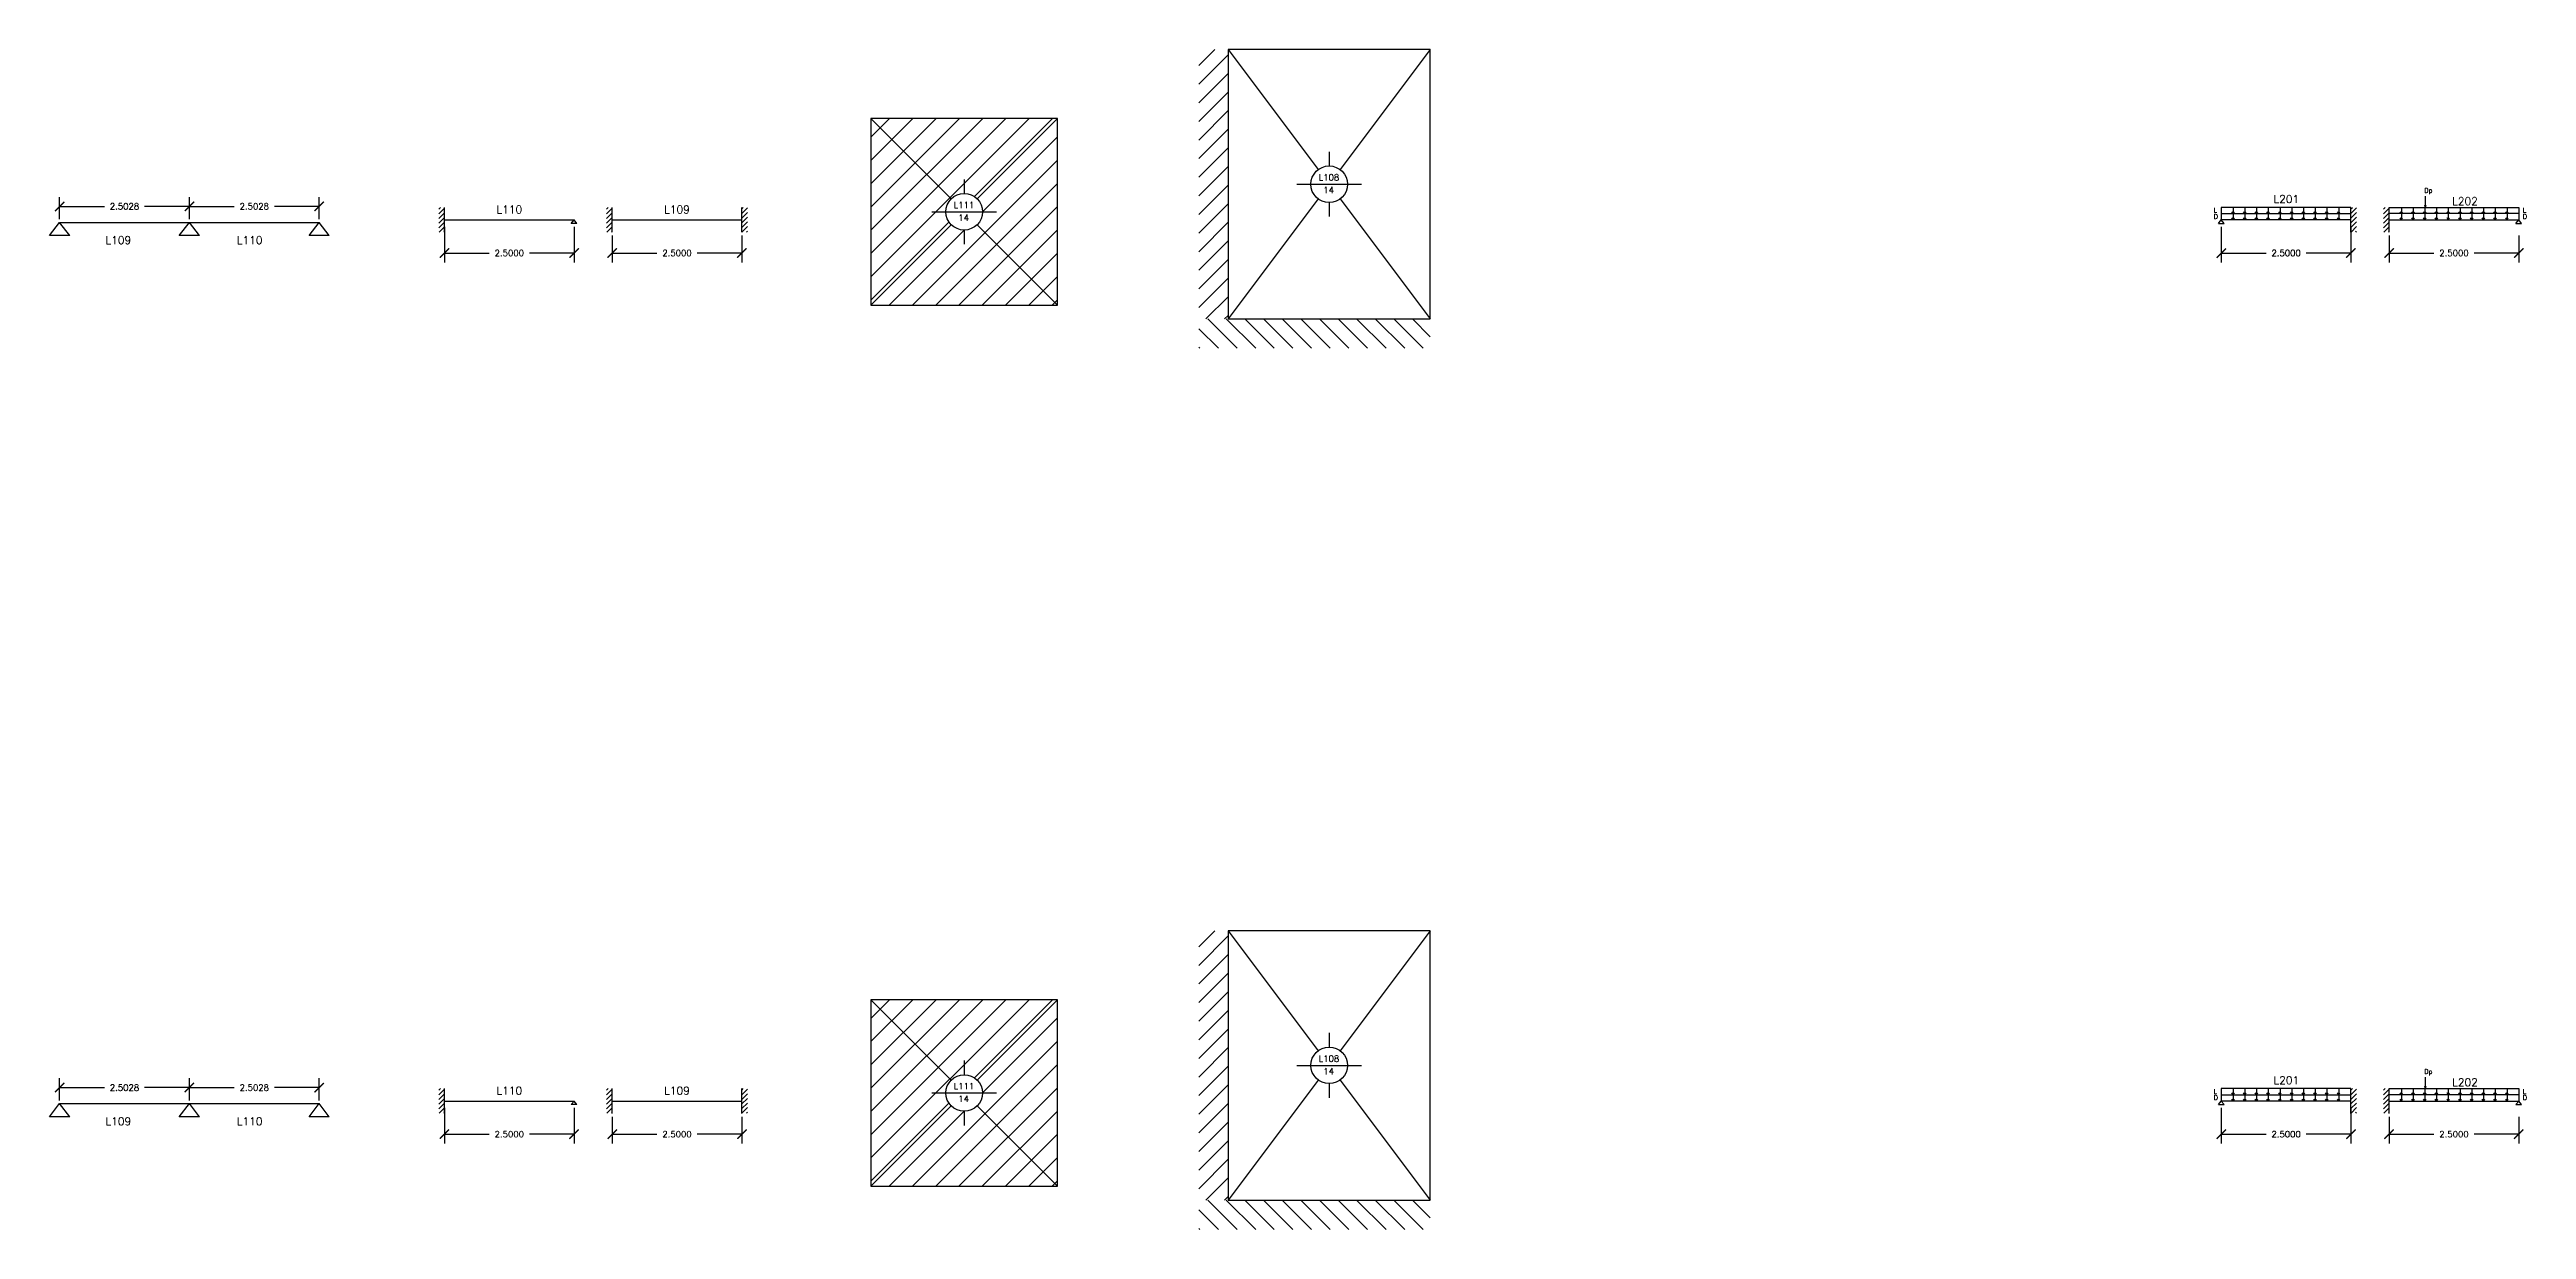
# Model space of a CAD drawing. Header units: inches. Extents: x 59 to 371, y 58 to 151.
# Drawn here: x 105.57 to 153.35, y 57.79 to 80.56 of the extents above; entities that cross this region are included whole.
import ezdxf

# ---------------------------------------------------------------- set-up
doc = ezdxf.new("R2010")
doc.units = ezdxf.units.IN
doc.header["$MEASUREMENT"] = 0
doc.layers.add('Ejes', color=8, linetype='Continuous')
doc.layers.add('Textos', color=2, linetype='Continuous')
doc.styles.add('ROMANS', font='romans')
doc.styles.get("Standard").update_dxf_attribs({"font": 'arial.ttf'})
doc.dimstyles.get("Standard").update_dxf_attribs({"dimtxt": 0.18, "dimasz": 0.18, "dimexe": 0.18, "dimexo": 0.0625, "dimgap": 0.09, "dimtad": 0, "dimtih": 1, "dimtoh": 1, "dimdec": 4, "dimzin": 0, "dimdsep": 46, "dimtxsty": 'Standard', "dimcen": 0.09, "dimadec": 0, "dimazin": 0, "dimtfac": 1, "dimtdec": 4, "dimtofl": 0, "dimtmove": 0, "dimatfit": 3, "dimfxl": 0, "dimtolj": 1, "dimtzin": 0, "dimarcsym": 0})
pattern_1 = [(45, (-145.859246, -112.854237), (-0.04490128, 0.04490128), [])]
pattern_2 = [(45, (-145.859246, -129.86082), (-0.04490128, 0.04490128), [])]

# ---------------------------------------------------------------- blocks, each defined once
blk = doc.blocks.new('_ARCHTICK')
at = {"color": 0, "linetype": 'ByBlock', "const_width": 0.15}
blk.add_lwpolyline([(-0.5, -0.5), (0.5, 0.5)], dxfattribs=at)
blk = doc.blocks.new('*D31')
at = {"color": 0, "lineweight": -2}
for p, q in [((105.767, 77.285), (105.767, 77.713)), ((108.27, 77.285), (108.27, 77.713))]:
    blk.add_line(p, q, dxfattribs=at)
at = {"color": 2, "lineweight": -2}
for p, q in [((105.767, 77.533), (106.631, 77.533)), ((108.27, 77.533), (107.405, 77.533))]:
    blk.add_line(p, q, dxfattribs=at)
at = {"layer": 'DEFPOINTS', "color": 0}
for p in [(105.767, 77.533), (105.767, 77.222), (108.27, 77.222)]:
    blk.add_point(p, dxfattribs=at)
at = {"color": 2, "lineweight": -2, "xscale": 0.18, "yscale": 0.18, "zscale": 0.18, "rotation": 180}
blk.add_blockref('_ARCHTICK', (105.767, 77.533), dxfattribs=at)
at = {"color": 2, "lineweight": -2, "xscale": 0.18, "yscale": 0.18, "zscale": 0.18}
blk.add_blockref('_ARCHTICK', (108.27, 77.533), dxfattribs=at)
at = {"color": 2, "insert": (107.018, 77.533), "char_height": 0.12, "attachment_point": 5, "style": 'ROMANS'}
blk.add_mtext('\\A1;2.5028', dxfattribs=at)
blk = doc.blocks.new('*D32')
at = {"color": 0, "lineweight": -2}
for p, q in [((108.27, 77.285), (108.27, 77.713)), ((110.773, 77.285), (110.773, 77.713))]:
    blk.add_line(p, q, dxfattribs=at)
at = {"color": 2, "lineweight": -2}
for p, q in [((108.27, 77.533), (109.134, 77.533)), ((110.773, 77.533), (109.908, 77.533))]:
    blk.add_line(p, q, dxfattribs=at)
at = {"layer": 'DEFPOINTS', "color": 0}
for p in [(110.773, 77.533), (108.27, 77.222), (110.773, 77.222)]:
    blk.add_point(p, dxfattribs=at)
at = {"color": 2, "lineweight": -2, "xscale": 0.18, "yscale": 0.18, "zscale": 0.18, "rotation": 180}
blk.add_blockref('_ARCHTICK', (108.27, 77.533), dxfattribs=at)
at = {"color": 2, "lineweight": -2, "xscale": 0.18, "yscale": 0.18, "zscale": 0.18}
blk.add_blockref('_ARCHTICK', (110.773, 77.533), dxfattribs=at)
at = {"color": 2, "insert": (109.521, 77.533), "char_height": 0.12, "attachment_point": 5, "style": 'ROMANS'}
blk.add_mtext('\\A1;2.5028', dxfattribs=at)
blk = doc.blocks.new('*D33')
at = {"color": 0, "lineweight": -2}
for p, q in [((113.19, 77.141), (113.19, 76.453)), ((115.69, 77.141), (115.69, 76.453))]:
    blk.add_line(p, q, dxfattribs=at)
at = {"color": 2, "lineweight": -2}
for p, q in [((113.19, 76.633), (114.052, 76.633)), ((115.69, 76.633), (114.827, 76.633))]:
    blk.add_line(p, q, dxfattribs=at)
at = {"layer": 'DEFPOINTS', "color": 0}
for p in [(113.19, 77.204), (115.69, 77.204), (115.69, 76.633)]:
    blk.add_point(p, dxfattribs=at)
at = {"color": 2, "lineweight": -2, "xscale": 0.18, "yscale": 0.18, "zscale": 0.18, "rotation": 180}
blk.add_blockref('_ARCHTICK', (113.19, 76.633), dxfattribs=at)
at = {"color": 2, "lineweight": -2, "xscale": 0.18, "yscale": 0.18, "zscale": 0.18}
blk.add_blockref('_ARCHTICK', (115.69, 76.633), dxfattribs=at)
at = {"color": 2, "insert": (114.44, 76.633), "char_height": 0.12, "attachment_point": 5, "style": 'ROMANS'}
blk.add_mtext('\\A1;2.5000', dxfattribs=at)
blk = doc.blocks.new('*D34')
at = {"color": 0, "lineweight": -2}
for p, q in [((116.426, 76.971), (116.426, 76.453)), ((118.926, 76.971), (118.926, 76.453))]:
    blk.add_line(p, q, dxfattribs=at)
at = {"color": 2, "lineweight": -2}
for p, q in [((116.426, 76.633), (117.289, 76.633)), ((118.926, 76.633), (118.064, 76.633))]:
    blk.add_line(p, q, dxfattribs=at)
at = {"layer": 'DEFPOINTS', "color": 0}
for p in [(116.426, 77.033), (118.926, 77.033), (118.926, 76.633)]:
    blk.add_point(p, dxfattribs=at)
at = {"color": 2, "lineweight": -2, "xscale": 0.18, "yscale": 0.18, "zscale": 0.18, "rotation": 180}
blk.add_blockref('_ARCHTICK', (116.426, 76.633), dxfattribs=at)
at = {"color": 2, "lineweight": -2, "xscale": 0.18, "yscale": 0.18, "zscale": 0.18}
blk.add_blockref('_ARCHTICK', (118.926, 76.633), dxfattribs=at)
at = {"color": 2, "insert": (117.676, 76.633), "char_height": 0.12, "attachment_point": 5, "style": 'ROMANS'}
blk.add_mtext('\\A1;2.5000', dxfattribs=at)
blk = doc.blocks.new('*D44')
at = {"color": 0, "lineweight": -2}
for p, q in [((147.463, 77.141), (147.463, 76.453)), ((149.963, 77.141), (149.963, 76.453))]:
    blk.add_line(p, q, dxfattribs=at)
at = {"color": 2, "lineweight": -2}
for p, q in [((147.463, 76.633), (148.326, 76.633)), ((149.963, 76.633), (149.1, 76.633))]:
    blk.add_line(p, q, dxfattribs=at)
at = {"layer": 'DEFPOINTS', "color": 0}
for p in [(147.463, 77.204), (149.963, 77.204), (149.963, 76.633)]:
    blk.add_point(p, dxfattribs=at)
at = {"color": 2, "lineweight": -2, "xscale": 0.18, "yscale": 0.18, "zscale": 0.18, "rotation": 180}
blk.add_blockref('_ARCHTICK', (147.463, 76.633), dxfattribs=at)
at = {"color": 2, "lineweight": -2, "xscale": 0.18, "yscale": 0.18, "zscale": 0.18}
blk.add_blockref('_ARCHTICK', (149.963, 76.633), dxfattribs=at)
at = {"color": 2, "insert": (148.713, 76.633), "char_height": 0.12, "attachment_point": 5, "style": 'ROMANS'}
blk.add_mtext('\\A1;2.5000', dxfattribs=at)
blk = doc.blocks.new('*D45')
at = {"color": 0, "lineweight": -2}
for p, q in [((150.7, 76.971), (150.7, 76.453)), ((153.2, 76.971), (153.2, 76.453))]:
    blk.add_line(p, q, dxfattribs=at)
at = {"color": 2, "lineweight": -2}
for p, q in [((150.7, 76.633), (151.563, 76.633)), ((153.2, 76.633), (152.337, 76.633))]:
    blk.add_line(p, q, dxfattribs=at)
at = {"layer": 'DEFPOINTS', "color": 0}
for p in [(150.7, 77.033), (153.2, 77.033), (153.2, 76.633)]:
    blk.add_point(p, dxfattribs=at)
at = {"color": 2, "lineweight": -2, "xscale": 0.18, "yscale": 0.18, "zscale": 0.18, "rotation": 180}
blk.add_blockref('_ARCHTICK', (150.7, 76.633), dxfattribs=at)
at = {"color": 2, "lineweight": -2, "xscale": 0.18, "yscale": 0.18, "zscale": 0.18}
blk.add_blockref('_ARCHTICK', (153.2, 76.633), dxfattribs=at)
at = {"color": 2, "insert": (151.95, 76.633), "char_height": 0.12, "attachment_point": 5, "style": 'ROMANS'}
blk.add_mtext('\\A1;2.5000', dxfattribs=at)
blk = doc.blocks.new('*D67')
at = {"color": 0, "lineweight": -2}
for p, q in [((105.767, 60.278), (105.767, 60.706)), ((108.27, 60.278), (108.27, 60.706))]:
    blk.add_line(p, q, dxfattribs=at)
at = {"color": 2, "lineweight": -2}
for p, q in [((105.767, 60.526), (106.631, 60.526)), ((108.27, 60.526), (107.405, 60.526))]:
    blk.add_line(p, q, dxfattribs=at)
at = {"layer": 'DEFPOINTS', "color": 0}
for p in [(105.767, 60.526), (105.767, 60.216), (108.27, 60.216)]:
    blk.add_point(p, dxfattribs=at)
at = {"color": 2, "lineweight": -2, "xscale": 0.18, "yscale": 0.18, "zscale": 0.18, "rotation": 180}
blk.add_blockref('_ARCHTICK', (105.767, 60.526), dxfattribs=at)
at = {"color": 2, "lineweight": -2, "xscale": 0.18, "yscale": 0.18, "zscale": 0.18}
blk.add_blockref('_ARCHTICK', (108.27, 60.526), dxfattribs=at)
at = {"color": 2, "insert": (107.018, 60.526), "char_height": 0.12, "attachment_point": 5, "style": 'ROMANS'}
blk.add_mtext('\\A1;2.5028', dxfattribs=at)
blk = doc.blocks.new('*D68')
at = {"color": 0, "lineweight": -2}
for p, q in [((108.27, 60.278), (108.27, 60.706)), ((110.773, 60.278), (110.773, 60.706))]:
    blk.add_line(p, q, dxfattribs=at)
at = {"color": 2, "lineweight": -2}
for p, q in [((108.27, 60.526), (109.134, 60.526)), ((110.773, 60.526), (109.908, 60.526))]:
    blk.add_line(p, q, dxfattribs=at)
at = {"layer": 'DEFPOINTS', "color": 0}
for p in [(108.27, 60.216), (110.773, 60.526), (110.773, 60.216)]:
    blk.add_point(p, dxfattribs=at)
at = {"color": 2, "lineweight": -2, "xscale": 0.18, "yscale": 0.18, "zscale": 0.18, "rotation": 180}
blk.add_blockref('_ARCHTICK', (108.27, 60.526), dxfattribs=at)
at = {"color": 2, "lineweight": -2, "xscale": 0.18, "yscale": 0.18, "zscale": 0.18}
blk.add_blockref('_ARCHTICK', (110.773, 60.526), dxfattribs=at)
at = {"color": 2, "insert": (109.521, 60.526), "char_height": 0.12, "attachment_point": 5, "style": 'ROMANS'}
blk.add_mtext('\\A1;2.5028', dxfattribs=at)
blk = doc.blocks.new('*D69')
at = {"color": 0, "lineweight": -2}
for p, q in [((113.19, 60.135), (113.19, 59.447)), ((115.69, 60.135), (115.69, 59.447))]:
    blk.add_line(p, q, dxfattribs=at)
at = {"color": 2, "lineweight": -2}
for p, q in [((113.19, 59.627), (114.052, 59.627)), ((115.69, 59.627), (114.827, 59.627))]:
    blk.add_line(p, q, dxfattribs=at)
at = {"layer": 'DEFPOINTS', "color": 0}
for p in [(113.19, 60.197), (115.69, 60.197), (115.69, 59.627)]:
    blk.add_point(p, dxfattribs=at)
at = {"color": 2, "lineweight": -2, "xscale": 0.18, "yscale": 0.18, "zscale": 0.18, "rotation": 180}
blk.add_blockref('_ARCHTICK', (113.19, 59.627), dxfattribs=at)
at = {"color": 2, "lineweight": -2, "xscale": 0.18, "yscale": 0.18, "zscale": 0.18}
blk.add_blockref('_ARCHTICK', (115.69, 59.627), dxfattribs=at)
at = {"color": 2, "insert": (114.44, 59.627), "char_height": 0.12, "attachment_point": 5, "style": 'ROMANS'}
blk.add_mtext('\\A1;2.5000', dxfattribs=at)
blk = doc.blocks.new('*D70')
at = {"color": 0, "lineweight": -2}
for p, q in [((116.426, 59.964), (116.426, 59.447)), ((118.926, 59.964), (118.926, 59.447))]:
    blk.add_line(p, q, dxfattribs=at)
at = {"color": 2, "lineweight": -2}
for p, q in [((116.426, 59.627), (117.289, 59.627)), ((118.926, 59.627), (118.064, 59.627))]:
    blk.add_line(p, q, dxfattribs=at)
at = {"layer": 'DEFPOINTS', "color": 0}
for p in [(116.426, 60.027), (118.926, 60.027), (118.926, 59.627)]:
    blk.add_point(p, dxfattribs=at)
at = {"color": 2, "lineweight": -2, "xscale": 0.18, "yscale": 0.18, "zscale": 0.18, "rotation": 180}
blk.add_blockref('_ARCHTICK', (116.426, 59.627), dxfattribs=at)
at = {"color": 2, "lineweight": -2, "xscale": 0.18, "yscale": 0.18, "zscale": 0.18}
blk.add_blockref('_ARCHTICK', (118.926, 59.627), dxfattribs=at)
at = {"color": 2, "insert": (117.676, 59.627), "char_height": 0.12, "attachment_point": 5, "style": 'ROMANS'}
blk.add_mtext('\\A1;2.5000', dxfattribs=at)
blk = doc.blocks.new('*D71')
at = {"color": 0, "lineweight": -2}
for p, q in [((147.463, 60.135), (147.463, 59.447)), ((149.963, 60.135), (149.963, 59.447))]:
    blk.add_line(p, q, dxfattribs=at)
at = {"color": 2, "lineweight": -2}
for p, q in [((147.463, 59.627), (148.326, 59.627)), ((149.963, 59.627), (149.1, 59.627))]:
    blk.add_line(p, q, dxfattribs=at)
at = {"layer": 'DEFPOINTS', "color": 0}
for p in [(147.463, 60.197), (149.963, 60.197), (149.963, 59.627)]:
    blk.add_point(p, dxfattribs=at)
at = {"color": 2, "lineweight": -2, "xscale": 0.18, "yscale": 0.18, "zscale": 0.18, "rotation": 180}
blk.add_blockref('_ARCHTICK', (147.463, 59.627), dxfattribs=at)
at = {"color": 2, "lineweight": -2, "xscale": 0.18, "yscale": 0.18, "zscale": 0.18}
blk.add_blockref('_ARCHTICK', (149.963, 59.627), dxfattribs=at)
at = {"color": 2, "insert": (148.713, 59.627), "char_height": 0.12, "attachment_point": 5, "style": 'ROMANS'}
blk.add_mtext('\\A1;2.5000', dxfattribs=at)
blk = doc.blocks.new('*D72')
at = {"color": 0, "lineweight": -2}
for p, q in [((150.7, 59.964), (150.7, 59.447)), ((153.2, 59.964), (153.2, 59.447))]:
    blk.add_line(p, q, dxfattribs=at)
at = {"color": 2, "lineweight": -2}
for p, q in [((150.7, 59.627), (151.563, 59.627)), ((153.2, 59.627), (152.337, 59.627))]:
    blk.add_line(p, q, dxfattribs=at)
at = {"layer": 'DEFPOINTS', "color": 0}
for p in [(150.7, 60.027), (153.2, 60.027), (153.2, 59.627)]:
    blk.add_point(p, dxfattribs=at)
at = {"color": 2, "lineweight": -2, "xscale": 0.18, "yscale": 0.18, "zscale": 0.18, "rotation": 180}
blk.add_blockref('_ARCHTICK', (150.7, 59.627), dxfattribs=at)
at = {"color": 2, "lineweight": -2, "xscale": 0.18, "yscale": 0.18, "zscale": 0.18}
blk.add_blockref('_ARCHTICK', (153.2, 59.627), dxfattribs=at)
at = {"color": 2, "insert": (151.95, 59.627), "char_height": 0.12, "attachment_point": 5, "style": 'ROMANS'}
blk.add_mtext('\\A1;2.5000', dxfattribs=at)

msp = doc.modelspace()

# ---------------------------------------------------------------- hatches: boundary and pattern name
h = msp.add_hatch()
h.set_pattern_fill('ANSI31', color=8, scale=0.08)
h.set_pattern_definition([(45, (-126.47423, -105.71082), (-0.17960512, 0.17960512), [])])
h.paths.add_polyline_path([(127.7374, 80.56086), (128.30474, 80.56086), (128.30474, 75.36086), (127.7374, 75.36086)])
h = msp.add_hatch()
h.set_pattern_fill('ANSI31', color=8, scale=0.1)
h.set_pattern_definition([(45, (-190.7508, -106.67565), (-0.2245064, 0.2245064), [])])
edge = h.paths.add_edge_path()
edge.add_arc((123.21424, 77.42839), 0.3528, 0, 360)
h.paths.add_polyline_path([(125.01424, 75.62839), (125.01424, 79.22839), (121.41424, 79.22839), (121.41424, 75.62839)])
h = msp.add_hatch()
h.set_pattern_fill('ANSI31', color=8, scale=0.02)
h.set_pattern_definition([(45, (-149.096134, -112.854237), (-0.04490128, 0.04490128), [])])
h.paths.add_polyline_path([(113.18951, 77.51305), (113.08069, 77.51305), (113.08069, 77.03781), (113.18951, 77.03781)])
h = msp.add_hatch()
h.set_pattern_fill('ANSI31', color=8, scale=0.02)
h.set_pattern_definition(pattern_1)
h.paths.add_polyline_path([(116.4264, 77.51305), (116.31758, 77.51305), (116.31758, 77.03781), (116.4264, 77.03781)])
h = msp.add_hatch()
h.set_pattern_fill('ANSI31', color=8, scale=0.02)
h.set_pattern_definition(pattern_1)
h.paths.add_polyline_path([(118.9264, 77.51305), (119.03522, 77.51305), (119.03522, 77.03781), (118.9264, 77.03781)])
h = msp.add_hatch()
h.set_pattern_fill('ANSI31', color=8, scale=0.02)
h.set_pattern_definition([(45, (-114.822755, -112.854237), (-0.04490128, 0.04490128), [])])
h.paths.add_polyline_path([(149.96289, 77.51305), (150.07171, 77.51305), (150.07171, 77.03781), (149.96289, 77.03781)])
h = msp.add_hatch()
h.set_pattern_fill('ANSI31', color=8, scale=0.02)
h.set_pattern_definition([(45, (-111.58587, -112.854237), (-0.04490128, 0.04490128), [])])
h.paths.add_polyline_path([(150.69977, 77.51305), (150.59096, 77.51305), (150.59096, 77.03781), (150.69977, 77.03781)])
h = msp.add_hatch()
h.set_pattern_fill('ANSI31', color=8, scale=0.08, angle=90)
h.set_pattern_definition([(135, (314.57642, -178.11811), (-0.17960512, -0.17960512), [])])
h.paths.add_polyline_path([(127.7424, 74.79352), (127.7424, 75.36086), (132.20474, 75.36086), (132.20474, 74.79352)])
h = msp.add_hatch()
h.set_pattern_fill('ANSI31', color=8, scale=0.08)
h.set_pattern_definition([(45, (-126.47423, -122.7174), (-0.17960512, 0.17960512), [])])
h.paths.add_polyline_path([(127.7374, 63.55428), (128.30474, 63.55428), (128.30474, 58.35428), (127.7374, 58.35428)])
h = msp.add_hatch()
h.set_pattern_fill('ANSI31', color=8, scale=0.1)
h.set_pattern_definition([(45, (-190.7508, -123.68223), (-0.2245064, 0.2245064), [])])
edge = h.paths.add_edge_path()
edge.add_arc((123.21424, 60.4218), 0.3528, 0, 360)
h.paths.add_polyline_path([(125.01424, 58.6218), (125.01424, 62.2218), (121.41424, 62.2218), (121.41424, 58.6218)])
h = msp.add_hatch()
h.set_pattern_fill('ANSI31', color=8, scale=0.02)
h.set_pattern_definition([(45, (-149.096134, -129.86082), (-0.04490128, 0.04490128), [])])
h.paths.add_polyline_path([(113.18951, 60.50646), (113.08069, 60.50646), (113.08069, 60.03122), (113.18951, 60.03122)])
h = msp.add_hatch()
h.set_pattern_fill('ANSI31', color=8, scale=0.02)
h.set_pattern_definition(pattern_2)
h.paths.add_polyline_path([(116.4264, 60.50646), (116.31758, 60.50646), (116.31758, 60.03122), (116.4264, 60.03122)])
h = msp.add_hatch()
h.set_pattern_fill('ANSI31', color=8, scale=0.02)
h.set_pattern_definition(pattern_2)
h.paths.add_polyline_path([(118.9264, 60.50646), (119.03522, 60.50646), (119.03522, 60.03122), (118.9264, 60.03122)])
h = msp.add_hatch()
h.set_pattern_fill('ANSI31', color=8, scale=0.02)
h.set_pattern_definition([(45, (-114.822755, -129.86082), (-0.04490128, 0.04490128), [])])
h.paths.add_polyline_path([(149.96289, 60.50646), (150.07171, 60.50646), (150.07171, 60.03122), (149.96289, 60.03122)])
h = msp.add_hatch()
h.set_pattern_fill('ANSI31', color=8, scale=0.02)
h.set_pattern_definition([(45, (-111.58587, -129.86082), (-0.04490128, 0.04490128), [])])
h.paths.add_polyline_path([(150.69977, 60.50646), (150.59096, 60.50646), (150.59096, 60.03122), (150.69977, 60.03122)])
h = msp.add_hatch()
h.set_pattern_fill('ANSI31', color=8, scale=0.08, angle=90)
h.set_pattern_definition([(135, (314.57642, -195.1247), (-0.17960512, -0.17960512), [])])
h.paths.add_polyline_path([(127.7424, 57.78693), (127.7424, 58.35428), (132.20474, 58.35428), (132.20474, 57.78693)])

# ---------------------------------------------------------------- linework, layer by layer
for p, q in [((128.30474, 80.56086), (130.04306, 78.2431)), ((132.20474, 80.56086), (130.46642, 78.2431)), ((121.41424, 79.22839), (122.96478, 77.67786)), ((125.01424, 79.22839), (123.46371, 77.67786)), ((113.18951, 77.03347), (113.18951, 77.51305)), ((116.4264, 77.03347), (116.4264, 77.51305)), ((118.9264, 77.03347), (118.9264, 77.51305)), ((130.04306, 77.67862), (128.30474, 75.36086)), ((130.46642, 77.67862), (132.20474, 75.36086)), ((149.96289, 77.51305), (147.46289, 77.51305)), ((147.46289, 77.51305), (147.46289, 77.27326)), ((147.68929, 77.39316), (147.66432, 77.42914)), ((147.68929, 77.51305), (147.68929, 77.27326)), ((147.68929, 77.39316), (147.71425, 77.42914)), ((147.91569, 77.39316), (147.89072, 77.42914)), ((147.91569, 77.51305), (147.91569, 77.27326)), ((147.91569, 77.39316), (147.94065, 77.42914)), ((148.14209, 77.39316), (148.11712, 77.42914)), ((148.14209, 77.51305), (148.14209, 77.27326)), ((148.14209, 77.39316), (148.16705, 77.42914)), ((148.36849, 77.39316), (148.34352, 77.42914)), ((148.36849, 77.51305), (148.36849, 77.27326)), ((148.36849, 77.39316), (148.39345, 77.42914)), ((148.59488, 77.39316), (148.56992, 77.42914)), ((148.59488, 77.51305), (148.59488, 77.27326)), ((148.59488, 77.39316), (148.61985, 77.42914)), ((148.82128, 77.39316), (148.79632, 77.42914)), ((148.82128, 77.51305), (148.82128, 77.27326)), ((148.82128, 77.39316), (148.84625, 77.42914)), ((149.04768, 77.39316), (149.02272, 77.42914)), ((149.04768, 77.51305), (149.04768, 77.27326)), ((149.04768, 77.39316), (149.07265, 77.42914)), ((149.27408, 77.39316), (149.24912, 77.42914)), ((149.27408, 77.51305), (149.27408, 77.27326)), ((149.27408, 77.39316), (149.29905, 77.42914)), ((149.50048, 77.39316), (149.47552, 77.42914)), ((149.50048, 77.51305), (149.50048, 77.27326)), ((149.50048, 77.39316), (149.52545, 77.42914)), ((149.72688, 77.39316), (149.70192, 77.42914)), ((149.72688, 77.51305), (149.72688, 77.27326)), ((149.72688, 77.39316), (149.75185, 77.42914)), ((149.96289, 77.03347), (149.96289, 77.51305)), ((150.69977, 77.03347), (150.69977, 77.51305)), ((150.69977, 77.51305), (153.19977, 77.51305)), ((150.93578, 77.39316), (150.91081, 77.42914)), ((150.93578, 77.51305), (150.93578, 77.27326)), ((150.93578, 77.39316), (150.96074, 77.42914)), ((151.16218, 77.39316), (151.13721, 77.42914)), ((151.16218, 77.51305), (151.16218, 77.27326)), ((151.16218, 77.39316), (151.18714, 77.42914)), ((151.38858, 77.39316), (151.36361, 77.42914)), ((151.39977, 77.51305), (151.3867, 77.55858)), ((151.38858, 77.51305), (151.38858, 77.27326)), ((151.38858, 77.39316), (151.41354, 77.42914)), ((151.39977, 77.51305), (151.39977, 77.73161)), ((151.39977, 77.51305), (151.41285, 77.55858)), ((151.61498, 77.39316), (151.59001, 77.42914)), ((151.61498, 77.51305), (151.61498, 77.27326)), ((151.61498, 77.39316), (151.63994, 77.42914)), ((151.84138, 77.39316), (151.81641, 77.42914)), ((151.84138, 77.51305), (151.84138, 77.27326)), ((151.84138, 77.39316), (151.86634, 77.42914)), ((152.06778, 77.39316), (152.04281, 77.42914)), ((152.06778, 77.51305), (152.06778, 77.27326)), ((152.06778, 77.39316), (152.09274, 77.42914)), ((152.29418, 77.39316), (152.26921, 77.42914)), ((152.29418, 77.51305), (152.29418, 77.27326)), ((152.29418, 77.39316), (152.31914, 77.42914)), ((152.52058, 77.39316), (152.49561, 77.42914)), ((152.52058, 77.51305), (152.52058, 77.27326)), ((152.52058, 77.39316), (152.54554, 77.42914)), ((152.74698, 77.39316), (152.72201, 77.42914)), ((152.74698, 77.51305), (152.74698, 77.27326)), ((152.74698, 77.39316), (152.77194, 77.42914)), ((152.97338, 77.39316), (152.94841, 77.42914)), ((152.97338, 77.51305), (152.97338, 77.27326)), ((152.97338, 77.39316), (152.99834, 77.42914)), ((153.19977, 77.51305), (153.19977, 77.27326)), ((105.572, 76.96978), (105.76693, 77.22226)), ((105.96186, 76.96978), (105.572, 76.96978)), ((105.76693, 77.22226), (110.7725, 77.22226)), ((105.96186, 76.96978), (105.76693, 77.22226)), ((108.07478, 76.96978), (108.26972, 77.22226)), ((108.46465, 76.96978), (108.07478, 76.96978)), ((108.46465, 76.96978), (108.26972, 77.22226)), ((110.57757, 76.96978), (110.7725, 77.22226)), ((110.96744, 76.96978), (110.57757, 76.96978)), ((110.96744, 76.96978), (110.7725, 77.22226)), ((113.18951, 77.27326), (115.68951, 77.27326)), ((115.6359, 77.20383), (115.68951, 77.27326)), ((115.74311, 77.20383), (115.6359, 77.20383)), ((115.74311, 77.20383), (115.68951, 77.27326)), ((116.4264, 77.27326), (118.9264, 77.27326)), ((122.96478, 77.17892), (121.41424, 75.62839)), ((123.46371, 77.17892), (125.01424, 75.62839)), ((147.40928, 77.20383), (147.46289, 77.27326)), ((147.40928, 77.20383), (147.51649, 77.20383)), ((147.46289, 77.39316), (149.96289, 77.39316)), ((149.96289, 77.27326), (147.46289, 77.27326)), ((147.51649, 77.20383), (147.46289, 77.27326)), ((147.68929, 77.27326), (147.66432, 77.30924)), ((147.68929, 77.27326), (147.71425, 77.30924)), ((147.91569, 77.27326), (147.89072, 77.30924)), ((147.91569, 77.27326), (147.94065, 77.30924)), ((148.14209, 77.27326), (148.11712, 77.30924)), ((148.14209, 77.27326), (148.16705, 77.30924)), ((148.36849, 77.27326), (148.34352, 77.30924)), ((148.36849, 77.27326), (148.39345, 77.30924)), ((148.59488, 77.27326), (148.56992, 77.30924)), ((148.59488, 77.27326), (148.61985, 77.30924)), ((148.82128, 77.27326), (148.79632, 77.30924)), ((148.82128, 77.27326), (148.84625, 77.30924)), ((149.04768, 77.27326), (149.02272, 77.30924)), ((149.04768, 77.27326), (149.07265, 77.30924)), ((149.27408, 77.27326), (149.24912, 77.30924)), ((149.27408, 77.27326), (149.29905, 77.30924)), ((149.50048, 77.27326), (149.47552, 77.30924)), ((149.50048, 77.27326), (149.52545, 77.30924)), ((149.72688, 77.27326), (149.70192, 77.30924)), ((149.72688, 77.27326), (149.75185, 77.30924)), ((153.19977, 77.39316), (150.69977, 77.39316)), ((150.69977, 77.27326), (153.19977, 77.27326)), ((150.69977, 77.27326), (153.19977, 77.27326)), ((150.93578, 77.27326), (150.91081, 77.30924)), ((150.93578, 77.27326), (150.96074, 77.30924)), ((151.16218, 77.27326), (151.13721, 77.30924)), ((151.16218, 77.27326), (151.18714, 77.30924)), ((151.38858, 77.27326), (151.36361, 77.30924)), ((151.38858, 77.27326), (151.41354, 77.30924)), ((151.61498, 77.27326), (151.59001, 77.30924)), ((151.61498, 77.27326), (151.63994, 77.30924)), ((151.84138, 77.27326), (151.81641, 77.30924)), ((151.84138, 77.27326), (151.86634, 77.30924)), ((152.06778, 77.27326), (152.04281, 77.30924)), ((152.06778, 77.27326), (152.09274, 77.30924)), ((152.29418, 77.27326), (152.26921, 77.30924)), ((152.29418, 77.27326), (152.31914, 77.30924)), ((152.52058, 77.27326), (152.49561, 77.30924)), ((152.52058, 77.27326), (152.54554, 77.30924)), ((152.74698, 77.27326), (152.72201, 77.30924)), ((152.74698, 77.27326), (152.77194, 77.30924)), ((152.97338, 77.27326), (152.94841, 77.30924)), ((152.97338, 77.27326), (152.99834, 77.30924)), ((153.14617, 77.20383), (153.19977, 77.27326)), ((153.14617, 77.20383), (153.25338, 77.20383)), ((153.25338, 77.20383), (153.19977, 77.27326)), ((128.30474, 63.55428), (130.04306, 61.23652)), ((132.20474, 63.55428), (130.46642, 61.23652)), ((121.41424, 62.2218), (122.96478, 60.67127)), ((125.01424, 62.2218), (123.46371, 60.67127)), ((151.39977, 60.50646), (151.39977, 60.72503)), ((105.572, 59.9632), (105.76693, 60.21568)), ((105.76693, 60.21568), (110.7725, 60.21568)), ((105.96186, 59.9632), (105.76693, 60.21568)), ((108.07478, 59.9632), (108.26972, 60.21568)), ((108.46465, 59.9632), (108.26972, 60.21568)), ((110.57757, 59.9632), (110.7725, 60.21568)), ((110.96744, 59.9632), (110.7725, 60.21568)), ((113.18951, 60.02689), (113.18951, 60.50646)), ((113.18951, 60.26668), (115.68951, 60.26668)), ((115.6359, 60.19724), (115.68951, 60.26668)), ((115.74311, 60.19724), (115.68951, 60.26668)), ((116.4264, 60.02689), (116.4264, 60.50646)), ((116.4264, 60.26668), (118.9264, 60.26668)), ((118.9264, 60.02689), (118.9264, 60.50646)), ((130.04306, 60.67204), (128.30474, 58.35428)), ((130.46642, 60.67204), (132.20474, 58.35428)), ((147.40928, 60.19724), (147.46289, 60.26668)), ((149.96289, 60.50646), (147.46289, 60.50646)), ((147.46289, 60.50646), (147.46289, 60.26668)), ((147.46289, 60.38657), (149.96289, 60.38657)), ((149.96289, 60.26668), (147.46289, 60.26668)), ((147.51649, 60.19724), (147.46289, 60.26668)), ((147.68929, 60.38657), (147.66432, 60.42255)), ((147.68929, 60.26668), (147.66432, 60.30266)), ((147.68929, 60.50646), (147.68929, 60.26668)), ((147.68929, 60.38657), (147.71425, 60.42255)), ((147.68929, 60.26668), (147.71425, 60.30266)), ((147.91569, 60.38657), (147.89072, 60.42255)), ((147.91569, 60.26668), (147.89072, 60.30266)), ((147.91569, 60.50646), (147.91569, 60.26668)), ((147.91569, 60.38657), (147.94065, 60.42255)), ((147.91569, 60.26668), (147.94065, 60.30266)), ((148.14209, 60.38657), (148.11712, 60.42255)), ((148.14209, 60.26668), (148.11712, 60.30266)), ((148.14209, 60.50646), (148.14209, 60.26668)), ((148.14209, 60.38657), (148.16705, 60.42255)), ((148.14209, 60.26668), (148.16705, 60.30266)), ((148.36849, 60.38657), (148.34352, 60.42255)), ((148.36849, 60.26668), (148.34352, 60.30266)), ((148.36849, 60.50646), (148.36849, 60.26668)), ((148.36849, 60.38657), (148.39345, 60.42255)), ((148.36849, 60.26668), (148.39345, 60.30266)), ((148.59488, 60.38657), (148.56992, 60.42255)), ((148.59488, 60.26668), (148.56992, 60.30266)), ((148.59488, 60.50646), (148.59488, 60.26668)), ((148.59488, 60.38657), (148.61985, 60.42255)), ((148.59488, 60.26668), (148.61985, 60.30266)), ((148.82128, 60.38657), (148.79632, 60.42255)), ((148.82128, 60.26668), (148.79632, 60.30266)), ((148.82128, 60.50646), (148.82128, 60.26668)), ((148.82128, 60.38657), (148.84625, 60.42255)), ((148.82128, 60.26668), (148.84625, 60.30266)), ((149.04768, 60.38657), (149.02272, 60.42255)), ((149.04768, 60.26668), (149.02272, 60.30266)), ((149.04768, 60.50646), (149.04768, 60.26668)), ((149.04768, 60.38657), (149.07265, 60.42255)), ((149.04768, 60.26668), (149.07265, 60.30266)), ((149.27408, 60.38657), (149.24912, 60.42255)), ((149.27408, 60.26668), (149.24912, 60.30266)), ((149.27408, 60.50646), (149.27408, 60.26668)), ((149.27408, 60.38657), (149.29905, 60.42255)), ((149.27408, 60.26668), (149.29905, 60.30266)), ((149.50048, 60.38657), (149.47552, 60.42255)), ((149.50048, 60.26668), (149.47552, 60.30266)), ((149.50048, 60.50646), (149.50048, 60.26668)), ((149.50048, 60.38657), (149.52545, 60.42255)), ((149.50048, 60.26668), (149.52545, 60.30266)), ((149.72688, 60.38657), (149.70192, 60.42255)), ((149.72688, 60.26668), (149.70192, 60.30266)), ((149.72688, 60.50646), (149.72688, 60.26668)), ((149.72688, 60.38657), (149.75185, 60.42255)), ((149.72688, 60.26668), (149.75185, 60.30266)), ((149.96289, 60.02689), (149.96289, 60.50646)), ((150.69977, 60.02689), (150.69977, 60.50646)), ((150.69977, 60.50646), (153.19977, 60.50646)), ((153.19977, 60.38657), (150.69977, 60.38657)), ((150.69977, 60.26668), (153.19977, 60.26668)), ((150.69977, 60.26668), (153.19977, 60.26668)), ((150.93578, 60.38657), (150.91081, 60.42255)), ((150.93578, 60.26668), (150.91081, 60.30266)), ((150.93578, 60.50646), (150.93578, 60.26668)), ((150.93578, 60.38657), (150.96074, 60.42255)), ((150.93578, 60.26668), (150.96074, 60.30266)), ((151.16218, 60.38657), (151.13721, 60.42255)), ((151.16218, 60.26668), (151.13721, 60.30266)), ((151.16218, 60.50646), (151.16218, 60.26668)), ((151.16218, 60.38657), (151.18714, 60.42255)), ((151.16218, 60.26668), (151.18714, 60.30266)), ((151.38858, 60.38657), (151.36361, 60.42255)), ((151.38858, 60.26668), (151.36361, 60.30266)), ((151.39977, 60.50646), (151.3867, 60.552)), ((151.38858, 60.50646), (151.38858, 60.26668)), ((151.38858, 60.38657), (151.41354, 60.42255)), ((151.38858, 60.26668), (151.41354, 60.30266)), ((151.39977, 60.50646), (151.41285, 60.552)), ((151.61498, 60.38657), (151.59001, 60.42255)), ((151.61498, 60.26668), (151.59001, 60.30266)), ((151.61498, 60.50646), (151.61498, 60.26668)), ((151.61498, 60.38657), (151.63994, 60.42255)), ((151.61498, 60.26668), (151.63994, 60.30266)), ((151.84138, 60.38657), (151.81641, 60.42255)), ((151.84138, 60.26668), (151.81641, 60.30266)), ((151.84138, 60.50646), (151.84138, 60.26668)), ((151.84138, 60.38657), (151.86634, 60.42255)), ((151.84138, 60.26668), (151.86634, 60.30266)), ((152.06778, 60.38657), (152.04281, 60.42255)), ((152.06778, 60.26668), (152.04281, 60.30266)), ((152.06778, 60.50646), (152.06778, 60.26668)), ((152.06778, 60.38657), (152.09274, 60.42255)), ((152.06778, 60.26668), (152.09274, 60.30266)), ((152.29418, 60.38657), (152.26921, 60.42255)), ((152.29418, 60.26668), (152.26921, 60.30266)), ((152.29418, 60.50646), (152.29418, 60.26668)), ((152.29418, 60.38657), (152.31914, 60.42255)), ((152.29418, 60.26668), (152.31914, 60.30266)), ((152.52058, 60.38657), (152.49561, 60.42255)), ((152.52058, 60.26668), (152.49561, 60.30266)), ((152.52058, 60.50646), (152.52058, 60.26668)), ((152.52058, 60.38657), (152.54554, 60.42255)), ((152.52058, 60.26668), (152.54554, 60.30266)), ((152.74698, 60.38657), (152.72201, 60.42255)), ((152.74698, 60.26668), (152.72201, 60.30266)), ((152.74698, 60.50646), (152.74698, 60.26668)), ((152.74698, 60.38657), (152.77194, 60.42255)), ((152.74698, 60.26668), (152.77194, 60.30266)), ((152.97338, 60.38657), (152.94841, 60.42255)), ((152.97338, 60.26668), (152.94841, 60.30266)), ((152.97338, 60.50646), (152.97338, 60.26668)), ((152.97338, 60.38657), (152.99834, 60.42255)), ((152.97338, 60.26668), (152.99834, 60.30266)), ((153.14617, 60.19724), (153.19977, 60.26668)), ((153.19977, 60.50646), (153.19977, 60.26668)), ((153.25338, 60.19724), (153.19977, 60.26668)), ((105.96186, 59.9632), (105.572, 59.9632)), ((108.46465, 59.9632), (108.07478, 59.9632)), ((110.96744, 59.9632), (110.57757, 59.9632)), ((115.74311, 60.19724), (115.6359, 60.19724)), ((122.96478, 60.17234), (121.41424, 58.6218)), ((123.46371, 60.17234), (125.01424, 58.6218)), ((147.40928, 60.19724), (147.51649, 60.19724)), ((153.14617, 60.19724), (153.25338, 60.19724))]:
    msp.add_line(p, q)
for points in [[(132.20474, 75.36086), (132.20474, 80.56086), (128.30474, 80.56086), (128.30474, 75.36086)], [(125.01424, 75.62839), (125.01424, 79.22839), (121.41424, 79.22839), (121.41424, 75.62839)], [(132.20474, 58.35428), (132.20474, 63.55428), (128.30474, 63.55428), (128.30474, 58.35428)], [(125.01424, 58.6218), (125.01424, 62.2218), (121.41424, 62.2218), (121.41424, 58.6218)]]:
    msp.add_lwpolyline(points, close=True)
at = {"layer": 'Ejes', "linetype": 'Continuous', "ltscale": 0.1}
for p, q in [((130.25474, 78.58683), (130.25474, 78.31366)), ((123.21424, 78.05436), (123.21424, 77.78119)), ((129.62877, 77.96086), (130.88071, 77.96086)), ((122.58827, 77.42839), (123.84022, 77.42839)), ((130.25474, 77.60806), (130.25474, 77.33489)), ((123.21424, 77.07559), (123.21424, 76.80242)), ((130.25474, 61.58025), (130.25474, 61.30708)), ((123.21424, 61.04778), (123.21424, 60.7746)), ((129.62877, 60.95428), (130.88071, 60.95428)), ((122.58827, 60.4218), (123.84022, 60.4218)), ((130.25474, 60.60148), (130.25474, 60.3283)), ((123.21424, 60.069), (123.21424, 59.79583))]:
    msp.add_line(p, q, dxfattribs=at)
for centre in [(130.25474, 77.96086), (123.21424, 77.42839), (130.25474, 60.95428), (123.21424, 60.4218)]:
    msp.add_circle(centre, 0.3528, dxfattribs=at)

# ---------------------------------------------------------------- texts
at = {"layer": 'Textos', "attachment_point": 1}
for s, width, insert, char_height in [('{\\Fromans|c0;L108}', 0.2910917, (130.05278, 78.15226), 0.12), ('{\\Fromans|c0;14}', 0.2910917, (130.1422, 77.90742), 0.12), ('{\\Fromans|c0;Dp}', 1.5108726, (151.37874, 77.88727), 0.09), ('{\\Fromans|c0;L110}', 1.5108726, (114.1936, 77.54795), 0.15), ('{\\Fromans|c0;L109}', 1.5108726, (117.43049, 77.54795), 0.15), ('{\\Fromans|c0;L111}', 0.2910917, (123.01228, 77.61979), 0.12), ('{\\Fromans|c0;L}', 1.5108726, (147.31778, 77.50273), 0.09), ('{\\Fromans|c0;L201}', 1.5108726, (148.46698, 77.74904), 0.15), ('{\\Fromans|c0;L202}', 1.5108726, (151.91653, 77.70897), 0.15), ('{\\Fromans|c0;L}', 1.5108726, (153.2792, 77.50273), 0.09), ('{\\Fromans|c0;L109}', 1.5108726, (106.65142, 76.95655), 0.15), ('{\\Fromans|c0;L110}', 1.5108726, (109.18244, 76.95655), 0.15), ('{\\Fromans|c0;14}', 0.2910917, (123.1017, 77.37494), 0.12), ('{\\Fromans|c0;D}', 1.5108726, (147.31778, 77.38284), 0.09), ('{\\Fromans|c0;D}', 1.5108726, (153.2792, 77.38284), 0.09), ('{\\Fromans|c0;L108}', 0.2910917, (130.05278, 61.14568), 0.12), ('{\\Fromans|c0;14}', 0.2910917, (130.1422, 60.90083), 0.12), ('{\\Fromans|c0;L201}', 1.5108726, (148.46698, 60.74246), 0.15), ('{\\Fromans|c0;Dp}', 1.5108726, (151.37874, 60.88069), 0.09), ('{\\Fromans|c0;L202}', 1.5108726, (151.91653, 60.70239), 0.15), ('{\\Fromans|c0;L110}', 1.5108726, (114.1936, 60.54137), 0.15), ('{\\Fromans|c0;L109}', 1.5108726, (117.43049, 60.54137), 0.15), ('{\\Fromans|c0;L111}', 0.2910917, (123.01228, 60.6132), 0.12), ('{\\Fromans|c0;14}', 0.2910917, (123.1017, 60.36836), 0.12), ('{\\Fromans|c0;L}', 1.5108726, (147.31778, 60.49615), 0.09), ('{\\Fromans|c0;D}', 1.5108726, (147.31778, 60.37625), 0.09), ('{\\Fromans|c0;L}', 1.5108726, (153.2792, 60.49615), 0.09), ('{\\Fromans|c0;D}', 1.5108726, (153.2792, 60.37625), 0.09), ('{\\Fromans|c0;L109}', 1.5108726, (106.65142, 59.94996), 0.15), ('{\\Fromans|c0;L110}', 1.5108726, (109.18244, 59.94996), 0.15)]:
    msp.add_mtext_dynamic_manual_height_columns(s, width=width, gutter_width=12.5, heights=[0], dxfattribs=dict(at, insert=insert, char_height=char_height))

# ---------------------------------------------------------------- dimensions: what is measured, and where the dimension line sits
for base, p1, p2, picture, middle in [((105.76693, 77.53262), (108.26972, 77.22226), (105.76693, 77.22226), '*D31', (107.01832, 77.53262)), ((110.7725, 77.53262), (108.26972, 77.22226), (110.7725, 77.22226), '*D32', (109.52111, 77.53262)), ((115.68951, 76.63346), (113.18951, 77.20383), (115.68951, 77.20383), '*D33', (114.43951, 76.63346)), ((118.9264, 76.63346), (116.4264, 77.03347), (118.9264, 77.03347), '*D34', (117.6764, 76.63346)), ((149.96289, 76.63346), (147.46289, 77.20383), (149.96289, 77.20383), '*D44', (148.71289, 76.63346)), ((153.19977, 76.63346), (150.69977, 77.03347), (153.19977, 77.03347), '*D45', (151.94977, 76.63346)), ((105.76693, 60.52603), (108.26972, 60.21568), (105.76693, 60.21568), '*D67', (107.01832, 60.52603)), ((110.7725, 60.52603), (108.26972, 60.21568), (110.7725, 60.21568), '*D68', (109.52111, 60.52603)), ((115.68951, 59.62688), (113.18951, 60.19724), (115.68951, 60.19724), '*D69', (114.43951, 59.62688)), ((118.9264, 59.62688), (116.4264, 60.02689), (118.9264, 60.02689), '*D70', (117.6764, 59.62688)), ((149.96289, 59.62688), (147.46289, 60.19724), (149.96289, 60.19724), '*D71', (148.71289, 59.62688)), ((153.19977, 59.62688), (150.69977, 60.02689), (153.19977, 60.02689), '*D72', (151.94977, 59.62688))]:
    dim = msp.add_linear_dim(base=base, p1=p1, p2=p2, dimstyle='Standard', override={"dimtxt": 0.12, "dimtxsty": 'ROMANS', "dimblk": 'ARCHTICK', "dimsah": 0, "dimse1": 0, "dimse2": 0, "dimclrd": 2, "dimclrt": 2, "dimfxl": 1.25})
    dim.commit()
    dim.dimension.update_dxf_attribs({"geometry": picture, "text_midpoint": middle})

doc.saveas('drawing.dxf')
